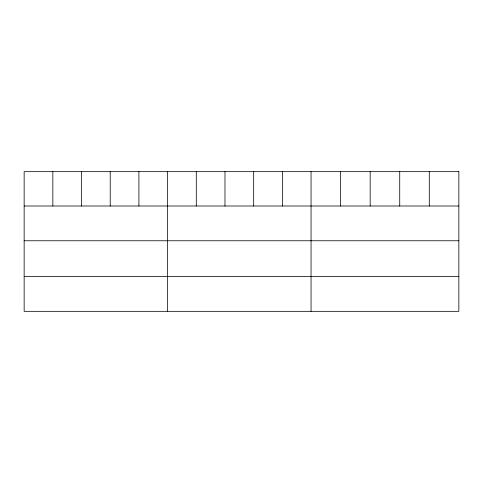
<?xml version="1.0" encoding="UTF-8"?>
<svg xmlns="http://www.w3.org/2000/svg" width="483" height="483" viewBox="0 0 483 483"><rect width="100%" height="100%" fill="white"/><g stroke="black" fill="none" stroke-linecap="round" stroke-linejoin="round"><path stroke-width="0.72" d="M24.15 205.999L458.85 205.999M24.15 240.763L458.85 240.763M24.15 276.572L458.85 276.572M429.29 171.664L429.29 205.999M399.731 171.664L399.731 205.999M370.171 171.664L370.171 205.999M340.612 171.664L340.612 205.999M311.052 171.664L311.052 311.336M282.362 171.664L282.362 205.999M253.672 171.664L253.672 205.999M224.981 171.664L224.981 205.999M196.291 171.664L196.291 205.999M167.601 171.664L167.601 311.336M138.911 171.664L138.911 205.999M110.221 171.664L110.221 205.999M81.53 171.664L81.53 205.999M52.84 171.664L52.84 205.999M458.85 171.664L24.15 171.664L24.15 311.336L458.85 311.336L458.85 171.664"/></g></svg>
